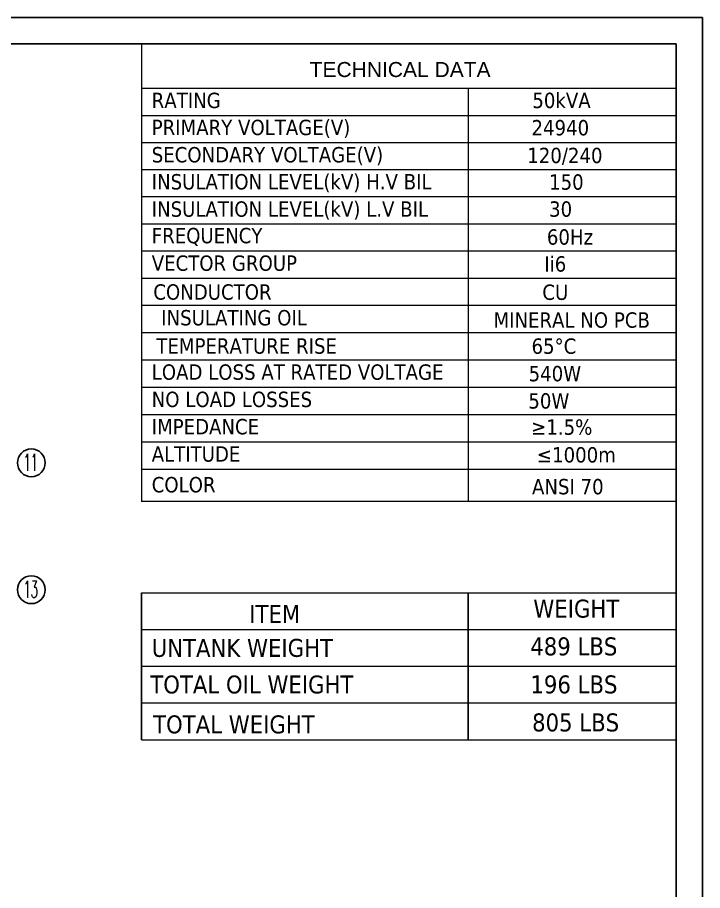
# Model space of a CAD drawing. Extents: x 4438 to 384502, y -178203 to -21188.
# Drawn here: x 375552 to 376584, y -176607 to -175291 of the extents above; entities that cross this region are included whole.
import ezdxf
from ezdxf.enums import TextEntityAlignment as Align

# ---------------------------------------------------------------- set-up
doc = ezdxf.new("R2010")
doc.units = 0
doc.header["$LTSCALE"] = 8
doc.header["$MEASUREMENT"] = 0
doc.linetypes.add('HIDDEN', pattern=[0.375, 0.25, -0.125])
doc.layers.get('0').update_dxf_attribs({"linetype": 'CONTINUOUS'})
doc.layers.add('6文字层', color=3, linetype='CONTINUOUS')
doc.layers.add('PL', color=5, linetype='CONTINUOUS')
doc.layers.add('铁心', color=3, linetype='CONTINUOUS', lineweight=0)
doc.styles.add('PDF Arial', font='arial.ttf')
doc.styles.get("Standard").update_dxf_attribs({"font": 'txt.shx', "width": 0.5, "bigfont": 'intecad.shx'})
doc.styles.add('Tahoma$001', font='tahoma.ttf', dxfattribs={"height": 2.159784})
doc.styles.add('Tahoma_txtstyle_30.51_0_0', font='tahoma.ttf')

msp = doc.modelspace()

# ---------------------------------------------------------------- linework, layer by layer
at = {"color": 7}
msp.add_lwpolyline([(373430.861, -175331.182), (376544.206, -175331.182), (376544.206, -177841.884), (373430.861, -177841.884)], close=True, dxfattribs=at)
at = {"color": 1}
for centre in [(375572.927, -175962.45), (375572.927, -176153.727)]:
    msp.add_circle(centre, 20.944, dxfattribs=at)
at = {"layer": '6文字层', "lineweight": 13}
for points in [[(375739.024, -175331.182), (376544.206, -175331.182)], [(375739.024, -175331.182), (375739.024, -176020.154)]]:
    msp.add_lwpolyline(points, dxfattribs=at)
at = {"layer": 'PL', "color": 1, "linetype": 'HIDDEN', "ltscale": 0.5}
msp.add_lwpolyline([(373231.287, -175291.267), (376584.12, -175291.267), (376584.12, -177881.799), (373231.287, -177881.799)], close=True, dxfattribs=at)
at = {"layer": '铁心', "lineweight": 13}
for p, q in [((375739.024, -176158.519), (375739.024, -176232.209)), ((375739.024, -176232.209), (375739.024, -176158.519)), ((375739.024, -176158.519), (376544.206, -176158.519)), ((376231.014, -176158.519), (376231.014, -176232.209)), ((376231.014, -176232.209), (376231.014, -176158.519)), ((376544.206, -176380.14), (376544.206, -176158.519)), ((375739.024, -176213.523), (376544.206, -176213.523)), ((375739.024, -176317.316), (375739.024, -176232.209)), ((375739.024, -176232.209), (375739.024, -176317.316)), ((376231.014, -176317.316), (376231.014, -176232.209)), ((376231.014, -176232.209), (376231.014, -176317.316)), ((375739.024, -176268.756), (376544.206, -176268.756)), ((375739.024, -176380.14), (375739.024, -176317.316)), ((375739.024, -176317.316), (375739.024, -176380.14)), ((376231.014, -176380.14), (376231.014, -176317.316)), ((376231.014, -176317.316), (376231.014, -176380.14)), ((375739.024, -176323.99), (376544.206, -176323.99)), ((375739.024, -176380.14), (376544.206, -176380.14))]:
    msp.add_line(p, q, dxfattribs=at)
for points in [[(375738.537, -176020.154), (376544.206, -176020.154), (376544.206, -175331.182)], [(375739.024, -175397.93), (376544.206, -175397.93)], [(376231.014, -175397.93), (376231.014, -176020.154)], [(375739.024, -175439.066), (376544.206, -175439.066)], [(375739.024, -175479.813), (376544.206, -175479.813)], [(375739.024, -175520.561), (376544.206, -175520.561)], [(375739.024, -175561.308), (376544.206, -175561.308)], [(375739.024, -175602.444), (376544.206, -175602.444)], [(375739.024, -175643.191), (376544.206, -175643.191)], [(375739.024, -175683.939), (376544.206, -175683.939)], [(375739.024, -175725.075), (376544.206, -175725.075)], [(375739.024, -175766.21), (376544.206, -175766.21)], [(375739.024, -175807.346), (376544.206, -175807.346)], [(375739.024, -175807.346), (376544.206, -175807.346)], [(375739.024, -175848.482), (376544.206, -175848.482)], [(375739.024, -175889.617), (376544.206, -175889.617)], [(375739.024, -175930.753), (376544.206, -175930.753)], [(375739.024, -175971.888), (376544.206, -175971.888)], [(375739.024, -175971.888), (376544.206, -175971.888)]]:
    msp.add_lwpolyline(points, dxfattribs=at)

# ---------------------------------------------------------------- texts
at = {"color": 3, "linetype": 'Continuous', "char_height": 25.3086, "width": 20.24686, "attachment_point": 3, "line_spacing_factor": 0.9}
for s, insert in [('11', (375582.75, -175949.069)), ('13', (375582.75, -176140.346))]:
    msp.add_mtext(s, dxfattribs=dict(at, insert=insert))
at = {"layer": '铁心', "lineweight": 13}
for s, height, style, p in [('TECHNICAL DATA', 22.66633, 'PDF Arial', (375992.156, -175381.067)), ('RATING', 23.1456, 'Tahoma$001', (375754.254, -175427.811)), ('50kVA', 23.1456, 'Tahoma$001', (376327.704, -175427.811)), ('PRIMARY VOLTAGE(V)', 23.14557, 'Tahoma$001', (375754.254, -175468.559)), ('24940', 23.1456, 'Tahoma$001', (376326.402, -175468.947)), ('SECONDARY VOLTAGE(V)', 23.14557, 'Tahoma$001', (375754.254, -175509.695)), ('120/240', 23.1454, 'Tahoma$001', (376320.023, -175510.777)), ('INSULATION LEVEL(kV) H.V BIL', 23.14557, 'Tahoma$001', (375754.254, -175550.442)), ('150', 23.1456, 'Tahoma$001', (376352.919, -175550.83)), ('INSULATION LEVEL(kV) L.V BIL', 23.14557, 'Tahoma$001', (375754.254, -175591.578)), ('30', 23.1456, 'Tahoma$001', (376352.919, -175591.578)), ('FREQUENCY', 23.1456, 'Tahoma$001', (375754.254, -175631.549)), ('60Hz', 23.1456, 'Tahoma$001', (376349.599, -175633.64)), ('VECTOR GROUP', 23.14557, 'Tahoma$001', (375754.254, -175673.073)), ('Ii6', 23.1456, 'Tahoma$001', (376345.781, -175674.273)), ('CONDUCTOR', 23.1456, 'Tahoma$001', (375756.637, -175716.546)), ('CU', 23.1456, 'Tahoma$001', (376342.758, -175716.915)), ('MINERAL NO PCB', 23.14557, 'Tahoma$001', (376269.149, -175758.811)), ('LOAD LOSS AT RATED VOLTAGE', 23.14557, 'Tahoma$001', (375754.254, -175837.227)), ('540W', 23.1456, 'Tahoma$001', (376322.082, -175839.543)), ('NO LOAD LOSSES', 23.14557, 'Tahoma$001', (375754.254, -175878.363)), ('50W', 23.1456, 'Tahoma$001', (376321.69, -175880.678)), ('IMPEDANCE', 23.1456, 'Tahoma$001', (375754.254, -175919.499)), ('≥1.5%%%', 23.1456, 'Tahoma$001', (376325.873, -175920.186)), ('ALTITUDE', 23.1456, 'Tahoma$001', (375754.254, -175960.634)), ('≤1000m', 23.1456, 'Tahoma$001', (376334.556, -175961.947)), ('COLOR', 23.1456, 'Tahoma$001', (375754.22, -176006.949)), ('ANSI 70 ', 23.1456, 'Tahoma$001', (376327.197, -176009.902)), ('ITEM', 27.0824, 'Tahoma_txtstyle_30.51_0_0', (375901.274, -176203.766)), ('UNTANK WEIGHT', 27.08237, 'Tahoma_txtstyle_30.51_0_0', (375754.203, -176254.86)), ('489 LBS', 27.0824, 'Tahoma_txtstyle_30.51_0_0', (376324.629, -176252.599)), ('TOTAL OIL WEIGHT', 27.08237, 'Tahoma_txtstyle_30.51_0_0', (375752.093, -176310.01)), ('196 LBS', 27.0824, 'Tahoma_txtstyle_30.51_0_0', (376324.803, -176309.906)), ('TOTAL WEIGHT', 27.08237, 'Tahoma_txtstyle_30.51_0_0', (375756.314, -176370.172)), ('805 LBS', 27.0824, 'Tahoma_txtstyle_30.51_0_0', (376327.352, -176367.199))]:
    msp.add_text(s, height=height, dxfattribs=dict(at, style=style)).set_placement(p)
at = {"layer": '铁心', "lineweight": 13, "style": 'Tahoma$001'}
for s, p in [('INSULATING OIL', (375878.31, -175743.762)), ('TEMPERATURE RISE ', (375901.618, -175786.378))]:
    msp.add_text(s, height=23.14557, dxfattribs=at).set_placement(p, align=Align.MIDDLE)
msp.add_text('65%%DC', height=23.1456, dxfattribs=at).set_placement((376326.475, -175786.542), align=Align.MIDDLE_LEFT)
at = {"layer": '铁心', "lineweight": 13, "insert": (376329.206, -176168.623), "char_height": 27.0824, "width": 320.67755, "attachment_point": 1, "style": 'Tahoma_txtstyle_30.51_0_0'}
msp.add_mtext('WEIGHT', dxfattribs=at)

doc.saveas('drawing.dxf')
